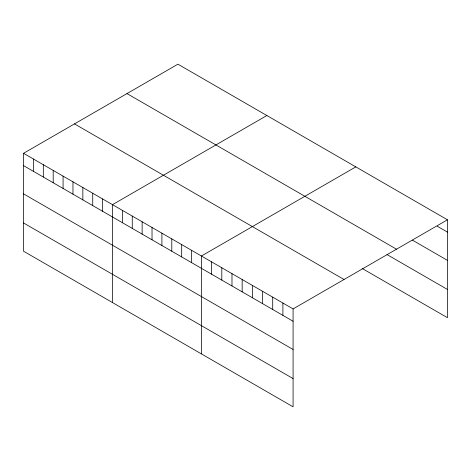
<?xml version="1.0" encoding="UTF-8"?>
<svg xmlns="http://www.w3.org/2000/svg" width="471" height="471" viewBox="0 0 471 471"><rect width="100%" height="100%" fill="white"/><g stroke="black" fill="none" stroke-linecap="round" stroke-linejoin="round"><path stroke-width="0.71" d="M23.55 153.305L293.08 308.917L293.08 406.82L23.55 251.208L23.55 153.305L177.92 64.18L447.45 219.792L447.45 317.695L362.175 268.464M266.863 115.53L112.498 204.655L112.498 302.559M355.811 166.881L201.441 256.006L201.441 353.915M293.08 308.917L447.45 219.792M437.271 226.239L447.45 232.121M412.449 240.151L447.45 260.363M126.976 93.588L396.511 249.2M386.991 254.552L447.45 289.459M74.489 123.891L344.024 279.503M23.55 165.633L293.08 321.246M23.55 193.869L293.08 349.482M23.55 222.966L293.08 378.578M282.9 303.036L282.9 315.364M272.715 297.16L272.715 309.488M262.535 291.278L262.535 303.607M252.35 285.402L252.35 297.731M242.171 279.521L242.171 291.849M231.985 273.645L231.985 285.974M221.806 267.764L221.806 280.092M211.626 261.888L211.626 274.216M191.556 250.301L191.556 262.63M181.676 244.596L181.676 256.925M171.791 238.891L171.791 251.22M161.912 233.186L161.912 245.515M152.027 227.475L152.027 239.804M142.142 221.77L142.142 234.099M132.263 216.065L132.263 228.394M122.378 210.36L122.378 222.689M102.613 198.95L102.613 211.279M92.728 193.245L92.728 205.574M82.849 187.535L82.849 199.863M72.964 181.83L72.964 194.158M63.079 176.125L63.079 188.453M53.199 170.42L53.199 182.748M43.314 164.715L43.314 177.043M33.435 159.01L33.435 171.338"/></g></svg>
